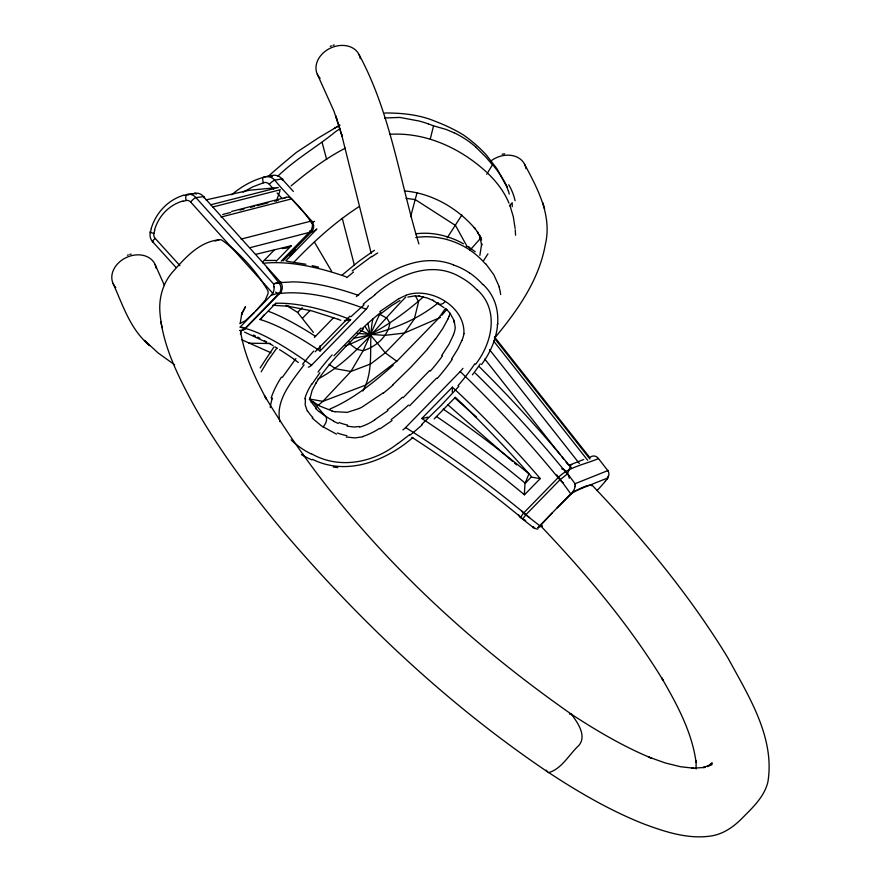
<?xml version="1.0" encoding="UTF-8"?>
<svg xmlns="http://www.w3.org/2000/svg" width="881" height="881" viewBox="0 0 881 881"><rect width="100%" height="100%" fill="white"/><g stroke="black" fill="none" stroke-linecap="round" stroke-linejoin="round"><path stroke-width="1.32" d="M452.405 387.211L458.131 392.486A326.928 84.576 49.3 0 1 535.714 473.328L540.273 478.57L524.448 494.803L519.096 490.365A326.928 90.391 39.2 0 0 428.496 422.891L421.834 418.486L452.405 387.122M452.394 388.576L452.316 391.318A9.449 0.738 87.9 0 1 452.283 392.254M512.246 206.716L512.18 202.718L509.46 205.78M453.693 322.072L453.781 320.288M575.249 486.598L575.194 484.363M320.034 351.001L350.605 319.649L344.989 317.49A326.928 111.568 42 0 0 279.09 303.229L275.808 303.273L259.983 319.506L262.461 320.255A326.928 63.399 46.4 0 1 315.354 347.907L320.034 351.001L320.111 346.806M309.958 398.619L312.16 390.261L316.125 382.795M240.304 322.721L241.956 312.469L241.482 314.847L245.447 306.72L242.815 311.566M372.905 318.889C367.597 342.731 375.427 368.522 362.851 391.032M463.902 333.613C465.267 306.423 430.335 286.402 405.987 295.223M305.454 398.818L305.167 404.786L307.304 411.24M154.759 230.304L153.845 233.773A5.253 4.934 84.1 0 0 155.21 238.443L179.977 265.677M416.966 193.06L410.612 216.682M430.28 139.022L433.529 125.84L428.177 123.836M479.859 255.402L481.698 243.74L481.687 245.182L479.374 234.643L480.365 237.011M150.981 232.254L150.42 231.967L151.378 228.564M240.381 333.987L241.163 331.41M271.899 398.862L272.207 397.904M445.775 308.394L450.103 313.317L449.101 316.268M276.458 200.956L279.938 190.968M497.247 325.012L497.798 323.503M264.102 314.924L260.71 319.043A14.151 11.563 21.7 0 1 259.983 319.506M453.528 334.747L448.98 344.284L441.766 355.417M461.996 340.209L457.856 348.964L451.524 359.118M479.385 366.837A362.862 93.122 50.2 0 1 570.315 466.688L567.364 473.956L559.887 479.87L526.056 514.581A7.687 0.639 -50.4 0 0 523.248 519.217A7.687 7.356 22.2 0 0 525.649 520.451M240.106 327.104L271.15 295.256A7.489 7.026 84.5 0 0 272.603 293.098L272.636 293.032M310.277 230.624L310.31 230.547A7.863 7.378 84.5 0 1 308.779 232.815L281.171 261.139M275.61 303.78L274.409 305.112L272.758 305.289M447.867 319.153L442.879 328.349L435.456 339.229M261.194 371.782L267.67 360.957L276.722 348.27M260.137 367.917L273.969 346.971M461.897 214.986L447.13 237.936M486.73 174.229L492.402 164.901L486.147 157.347L476.158 147.435M312.16 383.962L319.902 372.707M282.361 377.343L295.906 358.611M483.493 260.754L487.92 253.893M481.5 364.514C499.031 341.696 506.432 306.423 483.019 284.431M315.772 383.411C328.657 362.807 346.376 345.881 363.435 328.778M475.652 364.227C492.16 343.05 499.714 309.76 476.973 289.607M445.334 308.669L438.176 318.768L396.791 361.287L365.494 385.151L322.887 401.351L317.854 405.656M598.386 458.583C587.175 463.692 569.192 466.666 558.587 477.161L523.545 513.116L520.451 517.433L532.752 527.091L533.666 526.761M308.779 232.815L313.834 231.34L316.907 228.895M495.397 337.137C517.775 310.068 539.018 280.015 545.295 244.72C552.288 215.702 537.784 188.975 524.613 164.34M304.11 364.778C292.173 381.088 275.004 399.853 279.96 421.768M605.324 481.213L606.8 479.418A5.231 0.606 -43.9 0 0 607.24 478.185A5.771 5.627 78 0 0 607.802 470.608L598.265 458.296A5.76 5.627 78.4 0 0 589.807 457.602L494.45 336.883M441.877 315.255L446.744 309.44M538.049 527.51L542.211 525.946M427.648 349.085L410.821 367.256L392.97 384.667M458.88 386.33L440.841 405.745L421.79 424.378M471.258 248.75L481.268 237.496M405.778 297.084C377.652 325.419 353.733 359.866 317.931 379.083M429.642 370.571L403.113 397.794M436.547 378.147L409.511 405.877M315.222 351.75L349.944 316.136M607.692 471.192L608.22 470.432L575.051 483.713L565.822 471.269A5.682 5.396 77 0 0 561.715 468.857M333.943 355.792L360.979 328.062M277.889 176.112C295.531 159.043 316.973 146.918 335.848 131.467A87.406 87.164 16.8 0 1 340.374 128.56M454.838 397.827L434.168 418.904M314.363 337.445L333.723 317.545M302.8 317.964L310.244 310.222M256.162 310.53L265.291 300.146L268.055 293.527A8.7 8.182 84.1 0 0 267.923 290.84C256.624 271.348 240.084 252.99 221.693 239.973A8.656 8.138 84.1 0 0 219.171 239.742L215.008 241.097M552.189 512.94L541.419 524.569A8.678 1.013 -43.9 0 0 540.78 525.572L540.879 526.309L542.255 526.144M262.967 261.635L274.013 250.303M276.171 261.25L291.292 245.733L255.776 254.345M283.087 260.963L311.467 231.868A7.72 7.257 84.1 0 0 311.643 220.933L291.567 198.897A5.793 5.44 84.1 0 0 284.266 198.39M290.003 255.622L295.564 249.907M285.896 260.798L316.51 229.401M285.984 305.255A369.888 72.363 46.4 0 1 297.569 312.403L302.183 307.678M368.324 305.608A7.676 6.035 -66.5 0 1 366.155 309.198L311.566 365.186A7.676 6.035 -66.5 0 1 308.284 367.19M402.892 429.895A7.676 2.004 -50 0 0 405.634 427.538L460.223 371.54A7.676 2.004 -50 0 0 462.932 368.313M531.43 476.83L524.988 483.537L524.382 493.723A14.151 2.874 88.4 0 0 524.437 494.803M254.345 312.403L245.381 320.739L239.797 323.635M557.078 507.919L570.943 494.285A8.7 1.013 -43.9 0 1 572.694 492.842C577.837 489.638 586.955 484.352 591.856 485.332A8.656 1.002 -43.9 0 1 591.603 485.783M293.538 262.582C313.35 241.934 334.615 222.43 358.721 206.859M423.409 296.842C400.415 317.402 374.007 334.879 345.143 346.079M708.522 766.393L712.211 762.858L707.322 766.657M570.855 493.823A7.489 0.837 -43.9 0 1 572.683 492.027L572.738 491.939M393.245 365.186C374.007 382.178 353.699 398.873 329.89 409.026M231.736 194.756C243.222 184.834 257.34 177.654 272.405 175.407A11.552 10.539 81.8 0 1 280.896 177.731L293.351 191.441M342.07 275.114L358.776 261.349L374.447 250.303M363.181 304.187L370.152 298.373M356.376 296.578C382.222 273.716 417.814 251.052 453.462 264.829M291.071 185.902C307.965 171.784 325.651 158.305 345.286 148.195M352.191 270.919L371.628 256.426M409.599 434.707L402.474 440.159A199.084 176.277 -13.1 0 1 397.871 443.628M379.843 311.61L399.06 298.494M378.599 315.376L391.616 305.608L399.963 300.509M383.07 392.97L362.3 406.923A63.476 53.091 -19.5 0 1 359.239 408.498M412.804 437.604C385.845 460.972 346.795 476.357 312.491 459.342M374.711 294.739C397.584 274.762 431.822 259.928 460.62 277.251A96.811 80.49 -54.9 0 1 476.907 289.684M387.937 410.634L374.843 419.631M392.089 420.556L379.931 428.882M291.292 245.733L286.92 247.99L282.394 248.585M397.772 443.517C373.665 462.877 338.998 469.705 311.29 453.649M438.121 302.954C413.828 322.611 383.852 332.798 353.457 338.315M243.079 192.102L252.913 186.805L263.43 182.808A5.793 5.44 84.1 0 1 269.245 184.261L273.617 189.096M440.511 317.358L404.445 333.04L384.744 335.386L357.301 333.403M338.293 126.093L318.735 137.7L296.434 152.369A359.206 132.249 -36.4 0 0 267.835 176.663M334.306 128.318L340.022 125.179M359.228 408.465L347.246 412.374L335.11 411.669M572.672 491.994L607.251 478.163M330.232 46.352L331.421 45.867M568.774 465.399L583.685 459.475M569.721 465.498L571.725 464.705M128.318 254.906L127.448 255.215M709.888 765.182L712.057 764.433L702.972 767.538L705.064 767.373L691.761 768.364L693.81 768.21L680.528 766.734L665.364 762.979L648.449 756.977L651.907 758.332C623.506 746.614 596.966 730.933 571.284 714.172L569.467 714.062M271.458 295.157L280.323 292.723A5.991 1.663 44.7 0 0 280.907 292.096M350.605 319.649L345.649 320.618M268.727 176.508L270.963 175.815A5.749 1.916 70.6 0 1 272.394 176.663M183.722 195.384L194.888 193.357L191.067 194.227M332.996 45.316L334.218 44.953M183.028 201.309L186.012 200.516A5.231 4.923 84.1 0 1 190.67 202.068L272.603 293.098M426.69 417.539L421.834 418.486M407.837 297.062L414.786 295.917L419.609 296.137L418.805 296.06L427.12 297.965L433.463 300.663L432.648 300.168L444.057 307.733M286.435 197.267L231.648 211.44M362.752 436.8L355.12 437.901L346.244 437.042M222.673 214.501L230.657 212.442M239.962 210.041L243.96 209.017M250.611 207.31L254.598 206.275M257.263 205.592L267.901 202.85M274.553 201.143L278.539 200.119M221.065 217.045L291.567 198.897M241.119 239.103L311.621 220.955M250.27 247.616L311.467 231.868M210.68 204.81L278.341 187.499L249.444 190.241L206.044 199.899M212.695 207.035L280.367 189.723M129.87 254.411L131.137 254.091M359.316 426.492L354.327 427.021L347.037 426.173M219.171 239.742C199.888 241.735 185.99 256.812 173.953 270.533C163.492 281.48 158.789 296.941 159.901 311.896C162.335 345.198 177.918 375.669 193.457 404.599C219.171 450.378 250.799 492.523 284.365 532.785C361.485 623.098 448.991 705.274 547.553 771.822L548.698 772.571C578.641 792.239 609.784 810.388 643.119 823.68C664.979 831.851 688.535 839.736 712.156 835.805C724.259 833.624 734.523 826.158 742.881 817.447C753.112 807.183 764.488 796.457 767.924 781.799C775.093 737.331 748.432 695.814 728.191 658.404L726.748 655.96C688.568 593.772 641.698 537.344 591.492 484.561M384.534 117.999L399.831 117.426L419.224 121.049A159.494 144.947 81.2 0 1 428.177 123.825M502.126 154.175L504.725 153.856M195.912 197.608L203.434 196.595L280.477 282.14L273.462 283.825L195.912 197.608A10.22 9.273 83.1 0 0 186.948 194.437M415.81 237.518C434.63 234.709 454.233 239.566 469.969 250.116A116.644 96.987 -55.7 0 1 485.332 263.782M415.832 233.828C432.263 231.615 449.079 235.778 463.461 243.762M389.809 134.319C425.578 132.018 460.598 148.217 486.51 172.114M265.324 260.468L275.687 260.435M384.733 112.999C401.978 112.889 419.598 114.673 435.61 121.457A150.849 80.7 1.8 0 1 463.527 135.024A150.849 92.857 9.3 0 1 486.51 155.177L497.148 169.042L506.905 187.014M248.596 343.183L270.5 343.535M274.277 305.355L288.825 306.302M404.302 190.935C431.778 193.126 457.691 208.125 475.344 228.983L474.275 227.518L478.427 233.289L477.359 231.813L481.676 239.962M286.777 261.261L305.916 264.256M333.293 467.029L337.819 467.635M406.086 198.302L415.347 199.646L455.521 225.47L466.787 245.975M287.492 306.114L312.05 310.949L338.403 319.34M309.638 399.06L322.887 401.351L350.913 371.452L363.126 350.693L379.623 314.198L386.869 318.206L389.82 322.92C388.235 336.289 375.581 347.081 363.126 350.693L357.091 349.438L350.186 344.24L349.239 341.839M433.529 125.84L446.105 129.441L454.089 132.789M240.271 327.148L245.27 328.668L280.323 292.723A7.522 6.674 84.4 0 0 280.466 282.151A5.682 0.925 -43.1 0 1 280.973 282.779M312.16 265.622L318.57 267.185M548.698 772.571C561.626 769.102 569.335 754.147 578.982 745.326C586.999 735.624 577.407 722.156 571.284 714.172M331.994 410.898L319.66 405.987L309.253 399.357M358.611 295.465L354.757 294.111A338.524 120.025 41.6 0 0 292.492 281.887L278.792 282.691A7.687 3.216 -38.4 0 0 275.357 283.473M244.511 332.104L266.029 342.125M153.613 242.231L152.743 241.89A10.22 9.658 -81.3 0 1 150.376 231.956M336.465 434.135L321.521 425.952L312.127 418.012M338.348 423.486L333.37 421.217M241.779 339.769L271.04 352.796M534.349 528.49L533.093 527.554M360.582 330.397L370.251 334.659L385.261 352.818L396.791 361.287M262.99 263.001L263.452 263.287A362.862 128.659 41.6 0 1 346.178 276.821M174.614 364.8L158.095 352.94L144.451 340.385L149.726 345.605C130.366 329.747 122.977 305.377 113.054 283.451M570.315 466.688L571.317 467.525M294.221 359.602L298.351 362.454M572.43 714.92C450.731 629.959 340.991 523.457 264.432 395.547L266.558 399.412C255.303 378.356 244.742 356.42 240.788 332.666M329.12 364.316L335.54 368.754L350.913 371.452L370.725 363.93L385.261 352.818L404.445 333.04L414.345 318.977L418.607 301.632L415.347 295.829M468.703 246.977L475.222 251.757M523.545 513.116L539.723 525.704L570.778 493.856L558.587 477.161A5.991 1.663 44.7 0 1 556.748 474.936M447.768 404.72L512.423 461.259M514.471 463.043L516.519 464.838M454.937 398.036L476.566 417.176M318.999 411.691L315.541 408.377M531.551 477.117L539.315 478.515A14.151 2.698 0.3 0 0 540.262 478.57M475.277 373.137L478.031 375.824A338.524 86.878 50.2 0 1 548.731 451.733L567.364 473.956A7.687 7.356 22.2 0 1 569.258 478.284M487.744 173.26C496.598 181.805 504.284 191.75 508.998 203.17M547.553 771.822L546.22 770.181M541.143 526.353C586.118 573.85 628.726 624.1 662.93 680.033L661.488 677.588C676.762 704.04 692.003 731.77 696.1 762.483L696.089 760.578L696.122 769.025M175.991 267.428L152.743 241.89A5.771 1.068 -37.3 0 1 155.144 238.465M277.108 192.972L282.316 198.776M485.574 263.54L493.834 274.795L499.318 286.931M313.184 402.154L325.805 416.68A7.698 4.273 -56.5 0 1 323.063 426.955M494.461 338.293L589.896 458.968M266.855 267.604L278.792 282.691A7.687 6.872 82.5 0 1 278.914 293.637L245.083 328.338A7.687 7.279 -75.8 0 1 239.742 330.43M297.569 312.403L313.372 332.39M493.602 341.013L587.649 460.234M489.528 349.636L579.346 463.483M484.759 359.03L560.173 454.618M561.869 456.765L563.554 458.913M566.098 462.14L567.793 464.287M450.103 313.317L454.167 320.695L455.246 327.622A25.681 22.443 -14 0 1 454.816 330.342L454.695 330.959A41.737 36.242 -16.5 0 1 453.429 334.725M365.119 326.543L370.251 334.659L367.906 323.162M314.396 242.066L331.575 271.205M311.246 402.441L309.616 398.124M317.336 74.279L334.02 111.292L342.081 136.137L338.59 124.364M359.107 54.743C390.944 113.539 399.622 180.715 418.882 243.949M164.483 285.565L155.045 264.41M507.104 187.521L508.337 191.078M509.901 205.35L513.304 216.726L515.121 228.476M339.46 127.282L335.793 115.874L336.762 118.924M542.894 202.762L544.59 208.654M341.31 133.339L371.209 253.354M322.127 142.48L326.653 159.494M342.269 218.367L354.47 265.533M273.65 284.497L273.903 286.854M160.849 321.807L162.104 327.655M311.731 223.311C303.042 208.533 286.094 194.459 274.762 180.153A11.486 10.484 81.6 0 0 263.529 177.202A5.76 1.905 69.4 0 0 263.43 182.808M515.22 229.787L515.583 235.26M190.648 202.057A5.771 1.344 -47.3 0 1 195.978 197.52M203.94 197.862A5.76 1.355 -47.5 0 0 203.5 196.518A10.275 9.306 83.5 0 0 194.877 193.302A5.859 2.048 82.1 0 1 196.155 194.238M186.023 200.516A5.837 1.982 79.3 0 1 186.948 194.448M187.928 194.844A52.849 49.677 84.1 0 1 189.074 194.47M153.966 233.432A5.837 0.606 10.9 0 1 150.409 231.956M151.202 228.498A51.88 48.763 84.1 0 1 183.666 195.208M154.472 230.205A43.907 41.275 84.1 0 1 182.951 201.011M245.81 328.095A5.991 1.542 43.7 0 1 245.193 328.58M245.248 328.646A7.522 7.081 -73.6 0 1 240.117 330.738M273.771 283.539A11.244 6.707 -52.7 0 1 274.035 284.178M274.046 286.699A8.237 3.942 -68.2 0 1 272.978 293.175M269.245 184.261A5.76 1.2 -42 0 1 274.729 180.198L282.019 178.843A5.76 1.178 -42.2 0 1 282.349 180.142M314.517 221.351A81.614 30.791 38.9 0 1 312.292 222.353M312.094 222.893A8.777 4.581 -62.9 0 1 310.982 230.822M253.354 334.989A336.157 60.448 46.8 0 1 255.479 336.013M257.659 337.093A336.157 60.448 46.8 0 1 259.884 338.238M264.454 340.694A336.157 60.448 46.8 0 1 266.8 342.004M268.848 343.172A336.157 60.448 46.8 0 1 273.033 345.627M275.169 346.916A336.157 60.448 46.8 0 1 277.328 348.248M279.519 349.614A336.157 60.448 46.8 0 1 295.609 360.23M311.588 365.23A328.161 58.322 46.9 0 0 245.094 328.36A7.687 2.059 44.3 0 1 242.385 327.203M275.599 292.085A7.687 2.059 44.3 0 0 278.914 293.637A328.161 117.008 41.5 0 1 366.177 309.231M268.793 311.456A334.549 65.458 46.4 0 1 315.53 336.355M275.808 303.262A14.151 5.991 58.5 0 1 275.621 303.736M319.957 345.759A9.449 3.392 75.5 0 1 320.001 346.674M345.594 320.431A9.449 6.795 0.2 0 1 344.46 320.541M340.771 320.232A9.449 6.795 0.2 0 1 338.293 319.351M115.785 287.525A23.06 18.149 -24.9 0 1 126.137 257.604A23.06 18.149 -24.9 0 1 156.157 268.276M320.155 78.299A23.06 18.149 -24.9 0 1 329.99 48.334A23.06 18.149 -24.9 0 1 360.285 58.575M491.069 160.838A23.06 18.149 -24.9 0 1 525.913 168.601M469.485 272.824A105.665 87.847 -54.5 0 1 482.854 284.596M469.452 272.879A111.854 93.001 -55 0 0 465.686 270.511L461.754 268.397A102.438 84.741 -49.8 0 0 453.407 264.961M480.244 363.897A227.739 198.566 -16.8 0 1 472.425 374.843M311.962 459.904A103.121 71.416 -5.8 0 1 301.401 454.596M270.269 407.606A61.714 43.863 -27.6 0 1 272.152 398.862M271.161 397.904A102.57 72.903 -27.3 0 1 281.446 377.112M474.815 363.798A234.665 208.301 -13.7 0 1 457.977 385.713M422.23 424.774A244.94 219.347 -11.6 0 1 410.028 435.148M311.004 453.902A96.029 65.128 -4.4 0 1 291.082 439.828M302.535 364.282A245.072 157.787 -32 0 1 313.691 351.101M350.946 316.764A245.281 155.397 -32.5 0 1 364.106 304.914M370.339 298.549A198.699 129.738 -32.1 0 1 374.899 294.915M466.324 246.636A7.687 4.273 -56.5 0 1 469.969 250.116M499.075 287.019A67.341 57.078 -28.6 0 1 500.672 294.573M303.207 454.343A7.687 3.238 -68.9 0 1 302.921 454.144M346.707 277.702A259.785 167.709 -32.1 0 1 353.49 272.075M371.859 256.734A120.708 84.466 -31.1 0 1 377.718 252.957M449.079 316.268A63.476 53.323 -21.3 0 1 447.845 319.142M435.214 339.108A194.018 165.496 -18.8 0 1 427.417 348.931M393.201 384.865A194.018 165.969 -18.2 0 1 383.29 393.19M335.044 411.801A49.424 38.015 -15.2 0 1 331.917 411.031M333.646 420.964A70.832 49.072 -5.5 0 1 326.08 416.482M326.091 416.46A70.81 48.499 -6.2 0 1 319.263 411.537M346.916 435.666A52.86 38.632 -10.3 0 1 337.368 432.978M379.502 428.364A58.73 49.006 -18.6 0 1 362.675 436.536M408.498 405.04A201.286 172.632 -17.7 0 1 391.175 419.576M452.162 359.437A198.5 172.258 -16.6 0 1 437.152 378.555M464.001 333.613A45.349 38.445 -20.8 0 1 462.062 340.22M445.037 301.831A7.687 4.273 -56.5 0 1 437.791 302.646M347.61 425.06A47.023 33.709 -8.1 0 1 339.13 422.539M374.943 419.752A49.721 43.709 -16.3 0 1 359.525 427.164M402.408 397.199A191.177 165 -17 0 1 387.288 409.951M442.493 355.803A191.177 166.828 -15.9 0 1 430.357 371.055M312.931 417.528A52.838 37.872 -11.6 0 1 307.711 411.075M304.793 398.829A58.719 42.354 -27.2 0 1 311.863 383.874M318.019 372.079A201.463 140.718 -29.7 0 1 332.148 354.9M362.047 328.756A198.632 135.982 -30.6 0 1 380.746 312.447M399.148 298.659A45.383 32.795 -29.9 0 1 406.031 295.366M316.279 407.958A47.012 33.004 -9.4 0 1 311.632 402.298M443.209 409.081A369.888 102.207 39.3 0 1 528.952 473.835L525.175 483.129A334.549 92.439 39.3 0 0 436.447 416.515M455.257 397.221A334.549 86.624 49.2 0 1 531.485 476.654M411.845 437.273A336.157 93.364 38.3 0 1 523.248 519.217M405.634 427.56A328.161 91.206 38.1 0 1 526.045 514.581M529.624 517.587A7.687 2.059 44.3 0 1 526.056 514.581M563.455 482.887A7.687 2.059 44.3 0 1 559.887 479.87A328.161 84.124 50.4 0 0 460.223 371.573M427.869 417.12A9.449 4.152 -5.9 0 1 426.712 417.429M537.983 527.543A7.489 0.903 -43.8 0 1 539.657 525.737M608.121 476.225A5.837 4.394 38.4 0 1 606.756 479.374M605.5 481.081A43.907 5.11 -43.9 0 1 597.054 490.596M589.774 457.602A5.253 0.606 -43.9 0 1 590.083 457.68M520.605 517.643A5.682 5.396 77 0 1 518.667 514.889M523.578 513.094A5.991 1.531 43.8 0 1 521.673 510.936M574.61 484.11A11.244 5.749 -60 0 1 574.687 484.77M574.886 486.753A8.237 5.033 -43.4 0 1 572.661 491.906M538.148 528.831A8.237 5.121 -85.2 0 1 534.635 527.906M533.28 527.312A11.244 5.87 -61.8 0 1 533.027 526.783M492.556 164.626A158.062 100.203 -77.7 0 1 507.126 186.717M454.111 132.734A131.544 103.132 -89 0 1 476.214 147.347M508.722 184.79A64.115 43.775 -72.2 0 1 515.099 200.736M508.458 191.078A71.989 52.849 17.6 0 1 509.24 194.128"/></g></svg>
